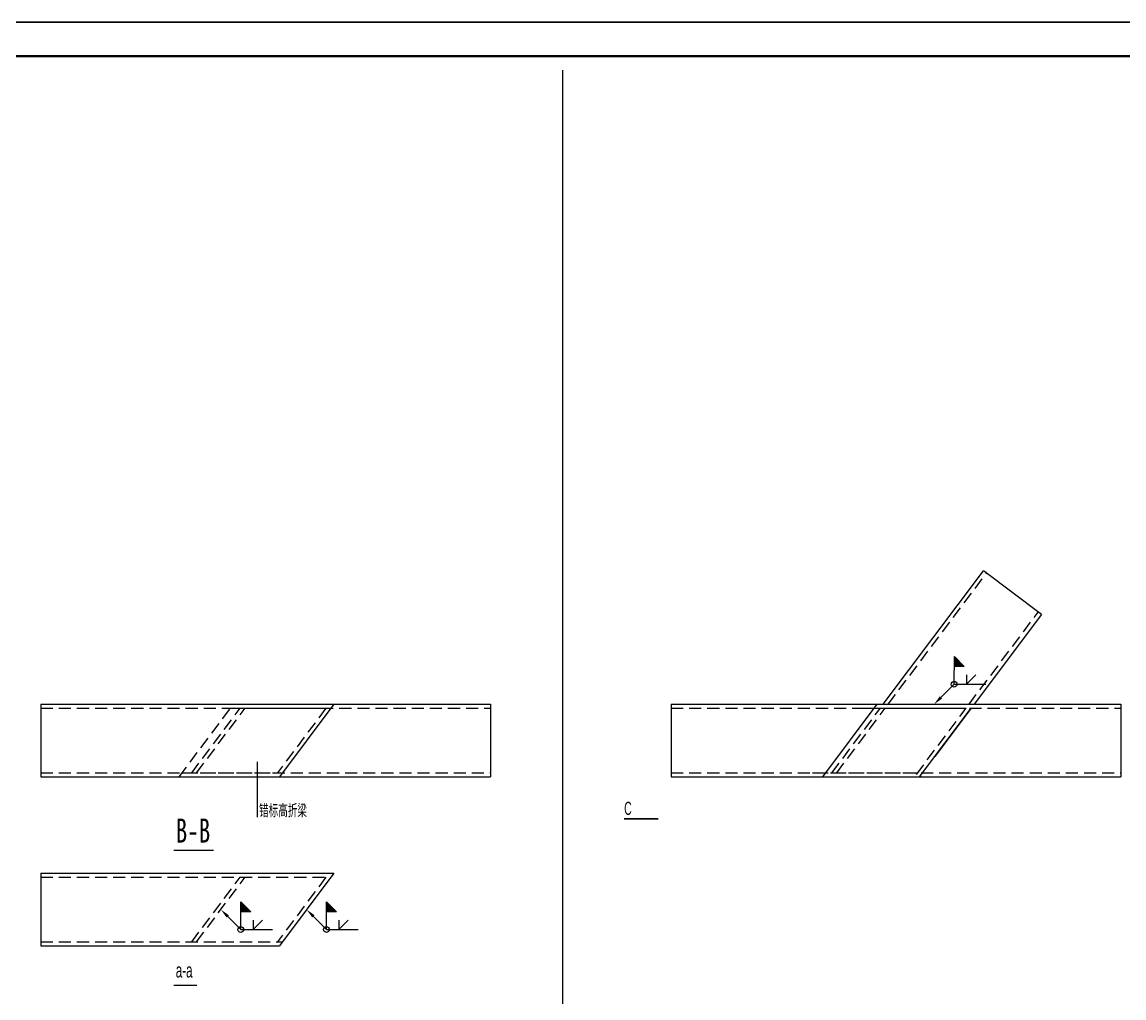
# Model space of a CAD drawing. Extents: x -40040 to 35635, y -182662 to -38118.
# Drawn here: x 12529 to 14810, y -165142 to -163120 of the extents above; entities that cross this region are included whole.
import ezdxf
from ezdxf import colors
from ezdxf.entities.mleader import LeaderData, LeaderLine
from ezdxf.math import Vec2, Vec3

# ---------------------------------------------------------------- set-up
doc = ezdxf.new("R2010")
doc.units = 0
doc.header["$LTSCALE"] = 1000
doc.header["$MEASUREMENT"] = 0
doc.linetypes.add('DASH', pattern=[0.35, 0.25, -0.1])
doc.linetypes.add('DASHED2', pattern=[0.375, 0.25, -0.125])
doc.layers.add('_0', color=7, linetype='Continuous', lineweight=25)
for name, color, linetype in [('A-ANNO-NOTE', 4, 'Continuous'), ('A-FURN-PATT-251', 251, 'Continuous'), ('A-SECT-005', 5, 'Continuous'), ('GL', 131, 'Continuous'), ('JC', 7, 'Continuous')]:
    doc.layers.add(name, color=color, linetype=linetype)
doc.layers.add('A-ANNO-NPLT', color=250, linetype='Continuous', plot=False)
doc.styles.add('DIM_T3', font='ARIALN.TTF')
doc.styles.get("Standard").update_dxf_attribs({"font": 'tssdengs.shx', "width": 0.7, "bigfont": 'tssdchn.shx'})
doc.styles.add('黑体', font='', dxfattribs={"width": 0.7})
doc.styles.get('黑体').set_extended_font_data('SimHei')

# ---------------------------------------------------------------- blocks, each defined once
blk = doc.blocks.new('tukuang 10')
at = {"layer": 'A-ANNO-NOTE', "const_width": 5.05, "flags": 128}
blk.add_lwpolyline([(-8916.3, -167250.2), (-3127.8, -167250.2), (-3127.8, -163191.2), (-8916.3, -163191.2)], close=True, dxfattribs=at)
at = {"layer": 'A-ANNO-NPLT'}
blk.add_lwpolyline([(-8997.1, -167320.9), (-3057.1, -167320.9), (-3057.1, -163120.4), (-8997.1, -163120.4)], close=True, dxfattribs=at)

msp = doc.modelspace()

# ---------------------------------------------------------------- hatches: boundary and pattern name
at = {"layer": 'JC'}
h = msp.add_hatch(color=2, dxfattribs=at)
h.dxf.hatch_style = 1
h.paths.add_polyline_path([(14479.7, -164455.1), (14459.1, -164434.5), (14458.9, -164455.1)])
h = msp.add_hatch(color=2, dxfattribs=at)
h.dxf.hatch_style = 1
h.paths.add_polyline_path([(13002.5, -164963.3), (12981.9, -164942.7), (12981.8, -164963.3)])
h = msp.add_hatch(color=2, dxfattribs=at)
h.dxf.hatch_style = 1
h.paths.add_polyline_path([(13180, -164963.3), (13159.4, -164942.7), (13159.3, -164963.3)])

# ---------------------------------------------------------------- linework, layer by layer
at = {"layer": 'A-FURN-PATT-251'}
for p, q in [((-28997.1, -163120.4), (35635.1, -163120.4)), ((13647.9, -163220.4), (13647.9, -167220.4))]:
    msp.add_line(p, q, dxfattribs=at)
at = {"layer": 'A-SECT-005', "color": 3, "linetype": 'DASH', "ltscale": 0.5}
msp.add_line((14494, -164541.6), (14387.5, -164683.6), dxfattribs=at)
at = {"layer": 'GL', "color": 7}
for p, q in [((14312, -164533.6), (14519.3, -164257.2)), ((14639.7, -164347.5), (14519.5, -164257.4)), ((14639.5, -164347.4), (14500, -164533.6))]:
    msp.add_line(p, q, dxfattribs=at)
at = {"layer": 'GL', "color": 7, "linetype": 'DASHED2', "ltscale": 0.1}
for p, q in [((14322, -164533.6), (14525.7, -164262)), ((14489.6, -164533.6), (14632.9, -164342.5))]:
    msp.add_line(p, q, dxfattribs=at)
at = {"layer": 'GL'}
for p, q in [((12567.4, -164533.6), (13498.7, -164533.6)), ((12567.4, -164533.6), (12567.4, -164683.6)), ((13174, -164533.6), (13061.5, -164683.6)), ((13498.7, -164533.6), (13498.7, -164683.6)), ((13872.5, -164533.6), (14500, -164533.6)), ((13872.5, -164533.6), (13872.5, -164683.6)), ((14187, -164683.6), (14299.5, -164533.6)), ((14803.8, -164533.6), (14803.8, -164683.6)), ((14387, -164683.6), (14493.6, -164541.6)), ((12567.4, -164683.6), (13498.7, -164683.6)), ((13872.5, -164683.6), (14387.5, -164683.6)), ((12567.4, -164883.6), (13174, -164883.6)), ((12567.4, -164883.6), (12567.4, -165033.6)), ((13174, -164883.6), (13061.5, -165033.6)), ((12567.4, -165033.6), (13061.5, -165033.6))]:
    msp.add_line(p, q, dxfattribs=at)
at = {"layer": 'GL', "linetype": 'DASHED2', "ltscale": 0.1}
for p, q in [((12854, -164683.6), (12966.5, -164533.6)), ((12567.4, -164541.6), (13168, -164541.6)), ((12880, -164675.6), (12980.5, -164541.6)), ((12890, -164675.6), (12990.5, -164541.6)), ((13158, -164541.6), (13057.5, -164675.6)), ((13872.5, -164541.6), (14483.6, -164541.6)), ((14205.5, -164675.6), (14306, -164541.6)), ((14215.5, -164675.6), (14316, -164541.6)), ((14380.6, -164678.8), (14483.6, -164541.6)), ((14493.6, -164541.6), (14494, -164541.6)), ((12567.4, -164675.6), (13067.5, -164675.6)), ((13872.5, -164675.6), (14383, -164675.6)), ((12567.4, -164891.6), (13168, -164891.6)), ((12880, -165025.6), (12980.5, -164891.6)), ((12890, -165025.6), (12990.5, -164891.6)), ((13158, -164891.6), (13057.5, -165025.6)), ((12567.4, -165025.6), (13067.5, -165025.6))]:
    msp.add_line(p, q, dxfattribs=at)
at = {"layer": 'GL', "color": 81}
for p, q in [((12966.5, -164533.6), (13498.7, -164533.6)), ((13498.7, -164533.6), (13498.7, -164683.6)), ((14271.6, -164533.6), (14803.8, -164533.6)), ((14803.8, -164533.6), (14803.8, -164683.6)), ((12854, -164683.6), (13498.7, -164683.6)), ((14159.1, -164683.6), (14803.8, -164683.6))]:
    msp.add_line(p, q, dxfattribs=at)
at = {"layer": 'GL', "color": 81, "linetype": 'DASHED2', "ltscale": 0.1}
for p, q in [((12960.5, -164541.6), (13168, -164541.6)), ((12960.5, -164541.6), (13498.7, -164541.6)), ((14265.6, -164541.6), (14803.8, -164541.6)), ((12860, -164675.6), (13067.5, -164675.6)), ((12860, -164675.6), (13498.7, -164675.6)), ((14165.1, -164675.6), (14803.8, -164675.6))]:
    msp.add_line(p, q, dxfattribs=at)
at = {"layer": 'GL'}
for points in [[(12873.7, -164533.6), (12873.7, -164533.6), (13023.7, -164533.6)], [(12873.7, -164883.6), (12873.7, -164883.6), (13023.7, -164883.6)]]:
    msp.add_lwpolyline(points, dxfattribs=at)
at = {"layer": 'JC', "color": 2}
for p, q in [((14458.7, -164492), (14459.1, -164434.5)), ((14459.1, -164434.5), (14479.7, -164455.1)), ((14479.7, -164455.1), (14458.9, -164455.1)), ((14484.2, -164472.5), (14484.2, -164492)), ((14484.2, -164492), (14503.7, -164472.5)), ((14459.1, -164492), (14524.2, -164492)), ((12981.5, -165000.2), (12981.9, -164942.7)), ((12981.9, -164942.7), (13002.5, -164963.3)), ((13159, -165000.2), (13159.4, -164942.7)), ((13159.4, -164942.7), (13180, -164963.3)), ((13002.5, -164963.3), (12981.8, -164963.3)), ((13180, -164963.3), (13159.3, -164963.3)), ((13007, -164980.7), (13007, -165000.2)), ((13007, -165000.2), (13026.5, -164980.7)), ((13184.5, -164980.7), (13184.5, -165000.2)), ((13184.5, -165000.2), (13204, -164980.7)), ((12981.9, -165000.2), (13047, -165000.2)), ((13159.4, -165000.2), (13224.5, -165000.2))]:
    msp.add_line(p, q, dxfattribs=at)
at = {"layer": 'JC', "color": 6}
for p, q in [((13015.5, -164653), (13015.5, -164767.6)), ((12842.8, -164835.7), (12925.1, -164835.7)), ((12842.8, -165115.2), (12890.6, -165115.2))]:
    msp.add_line(p, q, dxfattribs=at)
at = {"layer": 'JC', "color": 6, "const_width": 3}
msp.add_lwpolyline([(13846.3, -164770.8), (13775.3, -164770.8)], dxfattribs=at)
at = {"layer": 'JC', "color": 2}
for centre in [(14458.7, -164492), (12981.5, -165000.2), (13159, -165000.2)]:
    msp.add_circle(centre, 6, dxfattribs=at)

# ---------------------------------------------------------------- block references
at = {"layer": '_0'}
msp.add_blockref('tukuang 10', (20000, 0), dxfattribs=at)

# ---------------------------------------------------------------- texts
at = {"layer": 'JC', "color": 6, "width": 0.7}
msp.add_text('错标高折梁', height=27.06, dxfattribs=at).set_placement((13019.2, -164767.6))
for s, height, style, p in [('C', 27.1, 'DIM_T3', (13775.4, -164762.6)), ('B-B', 50, '黑体', (12846.9, -164820.1)), ('a-a', 30, 'DIM_T3', (12846.9, -165099.5))]:
    msp.add_text(s, height=height, dxfattribs=dict(at, style=style)).set_placement(p)

# ---------------------------------------------------------------- leaders
at = {"layer": 'JC', "color": 2}
ml = msp.add_multileader_mtext('Standard', dxfattribs=at)
ml.set_content('', color=2)
ml.set_leader_properties()
ml.build(insert=Vec2(0, 0))
ml.multileader.update_dxf_attribs({"text_right_attachment_type": 6, "dogleg_length": 0.36, "arrow_head_size": 20})
ctx = ml.context
ctx.base_point, ctx.char_height, ctx.arrow_head_size, ctx.landing_gap_size, ctx.plane_origin = Vec3(14459.1, -164492), 0.18, 20, 0.09, Vec3(14417.1, -164533.6)
ctx.right_attachment = 6
notes = []
notes.append((ctx, [(0, (1, 1, 0), (14458.7, -164492), (1, 0), 0.36, [(0, [(14417.1, -164533.6)], 0, [])])]))
ctx.mtext.insert, ctx.mtext.flow_direction = Vec3(14459.1, -164491.9), 5
ml = msp.add_multileader_mtext('Standard', dxfattribs=at)
ml.set_content('', color=2)
ml.set_leader_properties()
ml.build(insert=Vec2(0, 0))
ml.multileader.update_dxf_attribs({"text_right_attachment_type": 6, "dogleg_length": 0.36, "arrow_head_size": 20})
ctx = ml.context
ctx.base_point, ctx.char_height, ctx.arrow_head_size, ctx.landing_gap_size, ctx.plane_origin = Vec3(12982.2, -165000.2), 0.18, 20, 0.09, Vec3(12940.3, -164958.6)
ctx.right_attachment = 6
notes.append((ctx, [(0, (1, 1, 0), (12981.9, -165000.2), (1, 0), 0.36, [(0, [(12940.3, -164958.6)], 0, [])])]))
ctx.mtext.insert, ctx.mtext.flow_direction = Vec3(12982.3, -165000.1), 5
ml = msp.add_multileader_mtext('Standard', dxfattribs=at)
ml.set_content('', color=2)
ml.set_leader_properties()
ml.build(insert=Vec2(0, 0))
ml.multileader.update_dxf_attribs({"text_right_attachment_type": 6, "dogleg_length": 0.36, "arrow_head_size": 20})
ctx = ml.context
ctx.base_point, ctx.char_height, ctx.arrow_head_size, ctx.landing_gap_size, ctx.plane_origin = Vec3(13159.7, -165000.2), 0.18, 20, 0.09, Vec3(13117.8, -164958.6)
ctx.right_attachment = 6
notes.append((ctx, [(0, (1, 1, 0), (13159.4, -165000.2), (1, 0), 0.36, [(0, [(13117.8, -164958.6)], 0, [])])]))
ctx.mtext.insert, ctx.mtext.flow_direction = Vec3(13159.8, -165000.1), 5
for ctx, leaders in notes:
    for number, flags, end, landing, length, lines in leaders:
        leader = LeaderData()
        leader.index, (leader.has_last_leader_line, leader.has_dogleg_vector, leader.attachment_direction) = number, flags
        leader.last_leader_point, leader.dogleg_vector, leader.dogleg_length = Vec3(end), Vec3(landing), length
        for number, points, colour, breaks in lines:
            line = LeaderLine()
            line.index, line.vertices, line.color, line.breaks = number, Vec3.list(points), colors.encode_raw_color(colour), breaks
            leader.lines.append(line)
        ctx.leaders.append(leader)

doc.saveas('drawing.dxf')
